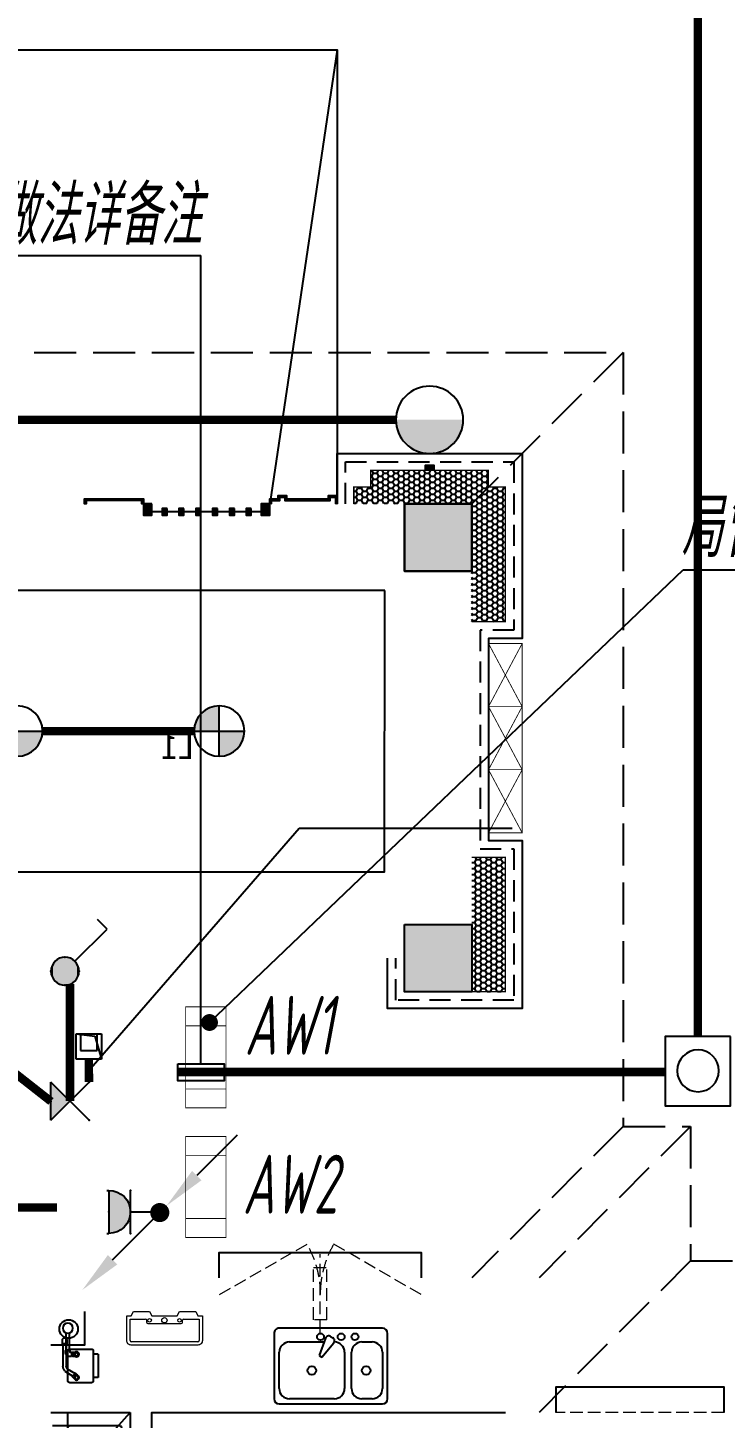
# Model space of a CAD drawing. Extents: x 3002737 to 4077523, y -995787 to -7267.
# Drawn here: x 3470517 to 3474661, y -890478 to -882213 of the extents above; entities that cross this region are included whole.
import ezdxf
from ezdxf.enums import TextEntityAlignment as Align
from ezdxf.xclip import XClip

# ---------------------------------------------------------------- set-up
doc = ezdxf.new("R2010")
doc.units = 0
doc.header["$LTSCALE"] = 1000
doc.header["$MEASUREMENT"] = 0
doc.header["$XCLIPFRAME"] = 2
for name, pattern in [('DASH', [0.35, 0.25, -0.1]), ('DOTE', [2.42, 2, -0.2, 0.02, -0.2]), ('HIDDEN', [0.375, 0.25, -0.125])]:
    doc.linetypes.add(name, pattern=pattern)
doc.layers.get('0').update_dxf_attribs({"linetype": 'CONTINUOUS'})
for name, color, linetype in [('!!DIM-动力', 7, 'CONTINUOUS'), ('!!电气', 1, 'CONTINUOUS'), ('A-EQPM-MECH', 191, 'CONTINUOUS'), ('A-标注', 1, 'CONTINUOUS'), ('AH-FURNITURE', 1, 'CONTINUOUS'), ('DIM-照明', 7, 'CONTINUOUS'), ('E-天花灯具', 92, 'CONTINUOUS'), ('E-天花辅助2', 54, 'CONTINUOUS'), ('EQUIP-插座', 3, 'CONTINUOUS'), ('EQUIP-照明', 3, 'CONTINUOUS'), ('IP-bath&kitchen-JOHNSON', 4, 'CONTINUOUS'), ('LVTRY', 252, 'CONTINUOUS'), ('LWIRE', 4, 'CONTINUOUS'), ('TEL_TEXT', 7, 'CONTINUOUS'), ('VPIPE-中水', 122, 'CONTINUOUS'), ('WIRE-动力', 7, 'CONTINUOUS'), ('WIRE-照明', 2, 'CONTINUOUS'), ('卫生间', 6, 'CONTINUOUS'), ('建筑-排气道', 252, 'CONTINUOUS'), ('看线', 185, 'CONTINUOUS'), ('立面', 73, 'CONTINUOUS'), ('立面-看线', 251, 'CONTINUOUS'), ('设备', 253, 'CONTINUOUS'), ('铝合金', 144, 'CONTINUOUS')]:
    doc.layers.add(name, color=color, linetype=linetype)
for name, color, linetype, lineweight in [('DOTE', 19, 'DOTE', 9), ('PUB_HATCH', 8, 'CONTINUOUS', 9), ('WINDOW', 146, 'CONTINUOUS', 20), ('平面-看线', 252, 'CONTINUOUS', 15), ('平面-空调室内机', 176, 'CONTINUOUS', 9), ('平面-空调预留孔', 252, 'CONTINUOUS', 15), ('立面-洞口示意', 252, 'CONTINUOUS', 13)]:
    doc.layers.add(name, color=color, linetype=linetype, lineweight=lineweight)
doc.styles.add('_TEL_DIM', font='SIMPLEX', dxfattribs={"width": 0.8, "height": 3.5, "bigfont": 'HZTXT'})
doc.styles.add('DIM_FONT', font='SIMPLEX', dxfattribs={"width": 0.7, "bigfont": 'GBCBIG'})
doc.styles.add('HZTXT', font='gbeitc.shx', dxfattribs={"width": 0.8, "height": 400, "bigfont": 'hztxt.shx'})
doc.styles.get("Standard").update_dxf_attribs({"font": 'gbenor.shx', "bigfont": 'gbcbig.shx'})
doc.styles.add('黑体', font='simhei.ttf')
doc.linetypes.add('LED', pattern='A,0.5,-0.2,["LED",Standard,S=0.2,R=0,X=-0.2,Y=-0.1],-0.2', length=0.9)

# ---------------------------------------------------------------- blocks, each defined once
blk = doc.blocks.new('A$C74D73064')
at = {"layer": 'DOTE', "color": 252}
blk.add_line((105680, 54519.3), (105680, 8148.9), dxfattribs=at)
blk = doc.blocks.new('A$C7B1F0EBE')
at = {"color": 252}
ref = blk.add_blockref('A$C74D73064', (-53513, -33807.7), dxfattribs=at)
XClip(ref).set_block_clipping_path([(63315.4263309771, 50772.2529092039), (117315.4131985184, 70272.2529080271)])
blk = doc.blocks.new('A$C148B7D8E')
at = {"layer": '卫生间', "color": 252, "linetype": 'DASH'}
for p, q in [((7700, 15400), (8600, 14500)), ((7300, 10800), (8200, 9900)), ((7700, 10800), (8600, 9900)), ((7300, 10000), (8200, 9100))]:
    blk.add_line(p, q, dxfattribs=at)
blk.add_lwpolyline([(16100, 14000), (16100, 15400), (7700, 15400), (7700, 10800), (7300, 10800), (7300, 10000), (900, 10000), (900, 9000), (-900, 9000), (-900, -900), (1750, -900), (1750, -2100), (23450, -2100), (23450, -900), (25100, -900)], dxfattribs=at)
blk = doc.blocks.new('rtyg7uyhg')
at = {"layer": 'LVTRY'}
for p, q in [((193590.3, 45458.1), (193590.3, 45069.5)), ((194234.6, 45488.8), (193621, 45488.8)), ((194265.3, 45069.5), (194265.3, 45458.1)), ((193682.3, 45407), (193887.8, 45407)), ((193896.4, 45429.9), (193857.6, 45326.3)), ((193875.3, 45316), (193945.6, 45401.5)), ((193925.8, 45440.4), (193940.1, 45432.2)), ((194111.9, 45407), (194173.3, 45407)), ((193621, 45130.8), (193621, 45345.6)), ((193857.6, 45326.3), (193875.3, 45316)), ((194009.6, 45345.6), (194009.6, 45130.8)), ((194050.5, 45130.8), (194050.5, 45345.6)), ((194234.6, 45345.6), (194234.6, 45130.8)), ((193948.3, 45069.5), (193682.3, 45069.5)), ((194173.3, 45069.5), (194111.9, 45069.5)), ((193621, 45038.8), (194234.6, 45038.8))]:
    blk.add_line(p, q, dxfattribs=at)
for centre, radius in [((193866.4, 45437.7), 20.5), ((193989.2, 45437.7), 20.5), ((194071, 45437.7), 20.5), ((193815.3, 45238.2), 25.6), ((194137.5, 45238.2), 25.6)]:
    blk.add_circle(centre, radius, dxfattribs=at)
for centre, radius, start, end in [((193621, 45458.1), 30.7, 89.99999, 179.99999), ((194234.6, 45458.1), 30.7, 359.99999, 89.99999), ((193682.3, 45345.6), 61.4, 89.99999, 179.99999), ((193915.6, 45422.7), 20.5, 59.99999, 159.46231), ((193929.8, 45414.5), 20.5, 320.53767, 59.99999), ((193948.3, 45345.6), 61.4, 359.99999, 89.99999), ((194111.9, 45345.6), 61.4, 89.99999, 179.99999), ((194173.3, 45345.6), 61.4, 359.99999, 89.99999), ((193682.3, 45130.8), 61.4, 179.99999, 269.99999), ((193948.3, 45130.8), 61.4, 269.99999, 359.99999), ((194111.9, 45130.8), 61.4, 179.99999, 269.99999), ((194173.3, 45130.8), 61.4, 269.99999, 359.99999), ((193621, 45069.5), 30.7, 179.99999, 269.99999), ((194234.6, 45069.5), 30.7, 269.99999, 359.99999)]:
    blk.add_arc(centre, radius, start, end, dxfattribs=at)
at = {"layer": 'LVTRY', "style": 'DIM_FONT', "width": 0.8, "flags": 9}
for tag in ['YSIZE', 'XSIZE']:
    blk.add_attdef(tag, (193927.8, 45487.8), '', height=0.5, rotation=89.99999, dxfattribs=at)
blk = doc.blocks.new('A$C60D053AF')
at = {"layer": 'AH-FURNITURE', "color": 8}
for p, q in [((192.5, -71), (327.6, -71)), ((232.5, -90), (128.3, -90)), ((232.5, -110), (128.3, -110)), ((192.5, -91), (327.6, -91)), ((245, -129.5), (245, -122.5)), ((265, -129.5), (265, -122.5)), ((341.7, -96.9), (370, -143.2)), ((355.9, -82.7), (384.2, -129)), ((255, -281), (255, -251)), ((255, -281), (393, -281)), ((393, -281), (393, -251))]:
    blk.add_line(p, q, dxfattribs=at)
for points in [[(170, -68, 1), (170, -94), (192.5, -94), (192.5, -68)], [(234, -251), (414, -251, 0.414214), (424, -241), (424, -111, 0.414214), (414, -101), (234, -101, 0.414214), (224, -111), (224, -241, 0.414214)], [(268, -122.5), (268, -107, 0.414214), (248, -87), (232.5, -87), (232.5, -113), (242, -113), (242, -122.5)], [(242, -152, 1), (268, -152), (268, -129.5), (242, -129.5)], [(383.8, -161.2, 1), (402.2, -142.8), (386.3, -126.9), (367.9, -145.3)]]:
    blk.add_lwpolyline(points, format="xyb", close=True, dxfattribs=at)
for centre, radius in [((100, -100), 30), ((255, -152), 15), ((255, -152), 10), ((393, -152), 15), ((393, -152), 10)]:
    blk.add_circle(centre, radius, dxfattribs=at)
for radius in [40, 20]:
    blk.add_arc((327.6, -111), radius, 45, 90, dxfattribs=at)
blk = doc.blocks.new('A-Kitchen-7')
at = {"layer": 'LVTRY'}
for p, q in [((-519, 780), (-7, 834)), ((-7, 834), (-4, 811)), ((-515, 756), (-519, 780)), ((-4, 811), (-515, 756)), ((515, 756), (-515, 756)), ((-515, 756), (-515, 40)), ((-486, 761), (-485, 756)), ((-29, 767), (-112, 756)), ((-29, 767), (-35, 806)), ((515, 780), (0, 780)), ((0, 756), (0, 780)), ((515, 756), (515, 780)), ((515, 40), (515, 756)), ((-515, 40), (515, 40))]:
    blk.add_line(p, q, dxfattribs=at)
blk.add_lwpolyline([(-469, 40), (-469, 0), (469, 0), (469, 40)], close=True, dxfattribs=at)
blk = doc.blocks.new('FRSDFDGDGDRGDR')
at = {"layer": '平面-空调预留孔', "color": 252}
for p, q in [((699612.3, 775044), (699612.3, 775441.2)), ((699618.9, 775447.8), (699746.3, 775447.8)), ((699746.3, 775447.8), (699746.3, 775355.4)), ((699719.9, 775342.2), (699719.9, 775143)), ((699726.5, 775348.8), (699739.7, 775348.8)), ((699726.5, 775136.4), (699739.7, 775136.4)), ((699746.3, 775129.8), (699746.3, 775037.4)), ((699746.3, 775037.4), (699618.9, 775037.4))]:
    blk.add_line(p, q, dxfattribs=at)
blk.add_lwpolyline([(699766.1, 775166.7), (699792.5, 775153.5), (699792.5, 775057.2), (699766.1, 775044), (699766.1, 775017.6), (699618.9, 775017.6, -0.414214), (699592.5, 775044), (699592.5, 775441.2, -0.414214), (699618.9, 775467.6), (699766.1, 775467.6), (699766.1, 775441.2), (699792.5, 775428), (699792.5, 775331.6), (699766.1, 775318.4)], format="xyb", close=True, dxfattribs=at)
for centre, radius in [((699739.7, 775331.6), 10.6), ((699739.7, 775243.2), 15.8), ((699739.7, 775153.5), 10.6)]:
    blk.add_circle(centre, radius, dxfattribs=at)
for centre, start, end in [((699618.9, 775441.2), 90, 180), ((699726.5, 775342.2), 90, 180), ((699739.7, 775355.4), 270, 360), ((699726.5, 775143), 180, 270), ((699739.7, 775129.8), 0, 90), ((699618.9, 775044), 180, 270)]:
    blk.add_arc(centre, 6.6, start, end, dxfattribs=at)
blk = doc.blocks.new('*U153')
h = blk.add_hatch(color=5)
h.set_gradient(color1=(0, 0, 255), rotation=180, tint=1)
h.paths.add_polyline_path([(0, 0), (-6.35, -6.35), (-6.35, -2.159), (-15, -2.159), (-15, 2.159), (-6.35, 2.159), (-6.35, 6.35)])
at = {"color": 0, "linetype": 'Continuous'}
blk.add_lwpolyline([(0, 0), (-6.35, -6.35), (-6.35, -2.159), (-15, -2.159), (-15, 2.159), (-6.35, 2.159), (-6.35, 6.35)], close=True, dxfattribs=at)
blk = doc.blocks.new('GDGDRGDRGRD')
at = {"layer": 'PUB_HATCH'}
blk.add_hatch(color=252, dxfattribs=at).paths.add_polyline_path([(430319.8, 370173.6), (430319.8, 370443.6), (430179.8, 370443.6), (430179.8, 370428.6), (430284.8, 370428.6), (430304.8, 370408.6), (430304.8, 370208.6), (430284.8, 370188.6), (429964.8, 370188.6), (429944.8, 370208.6), (429944.8, 370408.6), (429964.8, 370428.6), (430069.8, 370428.6), (430069.8, 370443.6), (429929.8, 370443.6), (429929.8, 370173.6)])
at = {"layer": 'LVTRY', "color": 251}
for p, q in [((430080.5, 371515.4), (429864.6, 371758.3)), ((430334.8, 371758.3), (429864.6, 371758.3)), ((429864.6, 371758.3), (429864.6, 370858.3)), ((430234.8, 370858.3), (430234.8, 371758.3)), ((430334.8, 371515.4), (430080.5, 371515.4)), ((430080.5, 371515.4), (430080.5, 371100.3)), ((429864.6, 370858.3), (430080.5, 371100.3)), ((430080.5, 371100.3), (430334.8, 371100.3)), ((429864.6, 370858.3), (430334.8, 370858.3))]:
    blk.add_line(p, q, dxfattribs=at)
at = {"layer": 'LVTRY'}
for p, q in [((429924.8, 371678.3), (430324.8, 371678.3)), ((429914.8, 370948.3), (429914.8, 371668.3)), ((429994.8, 371628.3), (429994.8, 371418.3)), ((429999.8, 371628.3), (429999.8, 371418.3)), ((430289.8, 371638.3), (430004.8, 371638.3)), ((430289.8, 371633.3), (430004.8, 371633.3)), ((430045.1, 371658.3), (430045.1, 371568.3)), ((430049.6, 371658.3), (430045.1, 371658.3)), ((430049.6, 371568.3), (430049.6, 371658.3)), ((430194.8, 371418.3), (430194.8, 371628.3)), ((430199.8, 371418.3), (430199.8, 371628.3)), ((430234.8, 371668.3), (430234.8, 370948.3)), ((429974.8, 371525.6), (430102.3, 371525.6)), ((429974.8, 371521.1), (429974.8, 371525.6)), ((430102.3, 371521.1), (429974.8, 371521.1)), ((430045.1, 371568.3), (430049.6, 371568.3)), ((430219.8, 371525.6), (430092.3, 371525.6)), ((430092.3, 371525.6), (430092.3, 371521.1)), ((430092.3, 371521.1), (430219.8, 371521.1)), ((430102.3, 371525.6), (430102.3, 371521.1)), ((430219.8, 371521.1), (430219.8, 371525.6)), ((430234.8, 371100.3), (430234.8, 371515.4)), ((430045.1, 371388.3), (430045.1, 371478.3)), ((430045.1, 371478.3), (430049.6, 371478.3)), ((430049.6, 371478.3), (430049.6, 371388.3)), ((429935.4, 371358.3), (429974.2, 371358.3)), ((429954.8, 371338.9), (429954.8, 371377.7)), ((430004.8, 371413.3), (430289.8, 371413.3)), ((430004.8, 371408.3), (430289.8, 371408.3)), ((430049.6, 371388.3), (430045.1, 371388.3)), ((429954.8, 371238.9), (429954.8, 371277.7)), ((429935.4, 371258.3), (429974.2, 371258.3)), ((429994.8, 370988.3), (429994.8, 371198.3)), ((429999.8, 370988.3), (429999.8, 371198.3)), ((430004.8, 371208.3), (430289.8, 371208.3)), ((430004.8, 371203.3), (430289.8, 371203.3)), ((430045.1, 371228.3), (430045.1, 371138.3)), ((430049.6, 371228.3), (430045.1, 371228.3)), ((430049.6, 371138.3), (430049.6, 371228.3)), ((430194.8, 371198.3), (430194.8, 370988.3)), ((430199.8, 371198.3), (430199.8, 370988.3)), ((430045.1, 371138.3), (430049.6, 371138.3)), ((430102.3, 371095.6), (429974.8, 371095.6)), ((429974.8, 371095.6), (429974.8, 371091.1)), ((429974.8, 371091.1), (430102.3, 371091.1)), ((430045.1, 370958.3), (430045.1, 371048.3)), ((430045.1, 371048.3), (430049.6, 371048.3)), ((430049.6, 371048.3), (430049.6, 370958.3)), ((430092.3, 371091.1), (430092.3, 371095.6)), ((430092.3, 371095.6), (430219.8, 371095.6)), ((430219.8, 371091.1), (430092.3, 371091.1)), ((430102.3, 371091.1), (430102.3, 371095.6)), ((430219.8, 371095.6), (430219.8, 371091.1)), ((430324.8, 370938.3), (429924.8, 370938.3)), ((430289.8, 370983.3), (430004.8, 370983.3)), ((430289.8, 370978.3), (430004.8, 370978.3)), ((430049.6, 370958.3), (430045.1, 370958.3))]:
    blk.add_line(p, q, dxfattribs=at)
at = {"layer": 'LVTRY', "color": 252}
for p, q in [((430069.8, 370428.6), (430069.8, 370443.6)), ((430179.8, 370428.6), (430179.8, 370443.6))]:
    blk.add_line(p, q, dxfattribs=at)
at = {"layer": 'LVTRY'}
blk.add_lwpolyline([(429608.8, 370758.3), (429734.8, 370758.3), (429734.8, 371758.3), (427634.8, 371758.3)], dxfattribs=at)
at = {"layer": 'LVTRY', "color": 252}
for points in [[(430334.8, 370158.6), (429914.8, 370158.6), (429914.8, 370458.6), (430334.8, 370458.6)], [(430319.8, 370173.6), (429929.8, 370173.6), (429929.8, 370443.6), (430319.8, 370443.6)], [(429964.8, 370428.6), (430284.8, 370428.6), (430304.8, 370408.6), (430304.8, 370208.6), (430284.8, 370188.6), (429964.8, 370188.6), (429944.8, 370208.6), (429944.8, 370408.6), (429964.8, 370428.6)]]:
    blk.add_lwpolyline(points, close=True, dxfattribs=at)
at = {"layer": 'LVTRY'}
for centre, radius in [((430147.3, 371523.3), 29.7), ((430147.3, 371523.3), 11.7), ((429954.8, 371358.3), 17), ((429954.8, 371258.3), 17), ((430147.3, 371093.3), 29.7), ((430147.3, 371093.3), 11.7)]:
    blk.add_circle(centre, radius, dxfattribs=at)
for centre, radius, start, end in [((429924.8, 371668.3), 10, 90, 180), ((430224.8, 371668.3), 10, 0, 90), ((430004.8, 371628.3), 10, 90, 180), ((430004.8, 371628.3), 5, 90, 180), ((430189.8, 371628.3), 10, 0, 90), ((430189.8, 371628.3), 5, 0, 90), ((430047.3, 371523.3), 56.7, 2.27424, 87.72576), ((430047.3, 371523.3), 52.2, 2.47041, 87.52959), ((430047.3, 371523.3), 56.7, 272.27424, 357.72576), ((430047.3, 371523.3), 52.2, 272.47041, 357.52959), ((430147.3, 371523.3), 56.7, 92.27424, 177.72576), ((430147.3, 371523.3), 56.7, 182.27424, 267.72576), ((430147.3, 371523.3), 52.2, 92.47041, 177.52959), ((430147.3, 371523.3), 52.2, 182.47041, 267.52959), ((430004.8, 371418.3), 10, 180, 270), ((430004.8, 371418.3), 5, 180, 270), ((430189.8, 371418.3), 5, 270, 0), ((430189.8, 371418.3), 10, 270, 0), ((430004.8, 371198.3), 10, 90, 180), ((430004.8, 371198.3), 5, 90, 180), ((430189.8, 371198.3), 10, 0, 90), ((430189.8, 371198.3), 5, 0, 90), ((430047.3, 371093.3), 56.7, 2.27424, 87.72576), ((430047.3, 371093.3), 52.2, 2.47041, 87.52959), ((430147.3, 371093.3), 56.7, 92.27424, 177.72576), ((430147.3, 371093.3), 52.2, 92.47041, 177.52959), ((430047.3, 371093.3), 56.7, 272.27424, 357.72576), ((430047.3, 371093.3), 52.2, 272.47041, 357.52959), ((430147.3, 371093.3), 56.7, 182.27424, 267.72576), ((430147.3, 371093.3), 52.2, 182.47041, 267.52959), ((429924.8, 370948.3), 10, 180, 270), ((430004.8, 370988.3), 10, 180, 270), ((430004.8, 370988.3), 5, 180, 270), ((430189.8, 370988.3), 5, 270, 0), ((430189.8, 370988.3), 10, 270, 0), ((430224.8, 370948.3), 10, 270, 0)]:
    blk.add_arc(centre, radius, start, end, dxfattribs=at)
at = {"layer": '立面-洞口示意', "color": 252}
blk.add_lwpolyline([(430334.8, 370158.6), (430071.3, 370252.5), (429914.8, 370458.6)], dxfattribs=at)
at = {"xscale": -1, "rotation": 270}
blk.add_blockref('FRSDFDGDGDRGDR', (-345582.7, -327434.2), dxfattribs=at)
at = {"xscale": -1}
blk.add_blockref('rtyg7uyhg', (622599.6, 326769.5), dxfattribs=at)
at = {"rotation": 270}
blk.add_blockref('A$C60D053AF', (430334.8, 372358.3), dxfattribs=at)
at = {"layer": 'LVTRY', "color": 1, "extrusion": (0, 0, -1), "xscale": -0.7999999999883585, "yscale": 0.7999999999883585, "zscale": -0.7999999999883585}
blk.add_blockref('A-Kitchen-7', (-429196.8, 370158.6), dxfattribs=at)
at = {"layer": '建筑-排气道', "xscale": -5, "yscale": 5, "zscale": 5, "rotation": 90}
blk.add_blockref('*U153', (430134.7, 370490.9), dxfattribs=at)
blk = doc.blocks.new('dongkong')
at = {"layer": '平面-空调预留孔', "color": 8, "linetype": 'HIDDEN', "ltscale": 0.3}
for p, q in [((-603796, 210899.9), (-603796, 210431.5)), ((-603836, 210821), (-603836, 210510.8)), ((-603836, 210821), (-603756, 210821)), ((-603756, 210821), (-603756, 210510.8))]:
    blk.add_line(p, q, dxfattribs=at)
blk.add_lwpolyline([(-603756, 210510.8), (-603836, 210510.8)], dxfattribs=at)
blk = doc.blocks.new('A$C028C60F5')
at = {"color": 252}
blk.add_lwpolyline([(400, 0), (0, 0), (0, -400), (400, -400)], close=True, dxfattribs=at)
at = {"layer": 'PUB_HATCH', "color": 252}
blk.add_solid([(0, -400), (400, -400), (0, 0), (400, 0)], dxfattribs=at)
blk = doc.blocks.new('A$C3EFA6995')
for p in [(9700, 100), (9700, -2400), (15900, -2400)]:
    blk.add_blockref('A$C028C60F5', p)
at = {"xscale": -1}
blk.add_blockref('A$C028C60F5', (16300, 100), dxfattribs=at)
blk = doc.blocks.new('A$C5F341E43')
at = {"layer": '立面'}
h = blk.add_hatch(dxfattribs=at)
h.set_pattern_fill('ANSI31', color=252, scale=2)
h.set_pattern_definition([(45, (-853150.0334, -779765.5013), (-2.24506403, 2.24506403), [])])
h.paths.add_polyline_path([(41274.7, 15800), (41224.7, 15800), (41224.7, 15830), (41274.7, 15830)])
h = blk.add_hatch(dxfattribs=at)
h.set_pattern_fill('ANSI31', color=252, scale=2)
h.set_pattern_definition([(45, (-853350.0334, -780835.0008), (-2.24506403, 2.24506403), [])])
edge = h.paths.add_edge_path()
edge.add_line((39550, 15600), (39540, 15600))
edge.add_line((39540, 15600), (39540, 15620))
edge.add_line((39540, 15620), (39210, 15620))
edge.add_line((39210, 15620), (39210, 15600.1))
edge.add_line((39210, 15600.1), (39200, 15600))
edge.add_line((39200, 15600), (39200, 15630))
edge.add_line((39200, 15630), (39550, 15630))
edge.add_line((39550, 15630), (39550, 15600))
h = blk.add_hatch(dxfattribs=at)
h.set_pattern_fill('ANSI31', color=252, scale=2)
h.set_pattern_definition([(45, (-665142.2845, -939480.3315), (-2.24506403, 2.24506403), [])])
h.paths.add_polyline_path([(40699.8, 15600.1), (40300, 15600.1), (40300, 15630.1), (40350, 15630.1), (40350, 15650.2), (40400, 15650.2), (40400, 15630.2), (40649.9, 15630), (40650, 15650.2), (40699.8, 15650.2)])
h.paths.add_polyline_path([(40689.8, 15600.1), (40310, 15600.1), (40310, 15620.1), (40360, 15620.1), (40360, 15640.2), (40390, 15640.2), (40390, 15620.2), (40659.8, 15620), (40660, 15640.2), (40689.8, 15640.2)])
h = blk.add_hatch(dxfattribs=at)
h.set_pattern_fill('ANSI31', color=252, scale=2)
h.set_pattern_definition([(45, (-664502.517, -939480.51), (-2.24506403, 2.24506403), [])])
h.paths.add_polyline_path([(39600, 15600), (39550, 15600), (39550, 15533.3), (39600, 15533.3)])
h = blk.add_hatch(dxfattribs=at)
h.set_pattern_fill('ANSI31', color=252, scale=2)
h.set_pattern_definition([(45, (-664592.5196, -939480.519), (-2.24506403, 2.24506403), [])])
h.paths.add_polyline_path([(39690, 15573), (39660, 15573), (39660, 15533.3), (39690, 15533.3)])
h = blk.add_hatch(dxfattribs=at)
h.set_pattern_fill('ANSI31', color=252, scale=2)
h.set_pattern_definition([(45, (-664692.5196, -939480.518), (-2.24506403, 2.24506403), [])])
h.paths.add_polyline_path([(39790, 15573), (39760, 15573), (39760, 15533.3), (39790, 15533.3)])
h = blk.add_hatch(dxfattribs=at)
h.set_pattern_fill('ANSI31', color=252, scale=2)
h.set_pattern_definition([(45, (-664792.5196, -939480.517), (-2.24506403, 2.24506403), [])])
h.paths.add_polyline_path([(39890, 15573), (39860, 15573), (39860, 15533.3), (39890, 15533.3)])
h = blk.add_hatch(dxfattribs=at)
h.set_pattern_fill('ANSI31', color=252, scale=2)
h.set_pattern_definition([(45, (-664892.5196, -939480.5162), (-2.24506403, 2.24506403), [])])
h.paths.add_polyline_path([(39990, 15573), (39960, 15573), (39960, 15533.3), (39990, 15533.3)])
h = blk.add_hatch(dxfattribs=at)
h.set_pattern_fill('ANSI31', color=252, scale=2)
h.set_pattern_definition([(45, (-664992.5196, -939480.5153), (-2.24506403, 2.24506403), [])])
h.paths.add_polyline_path([(40090, 15573), (40060, 15573), (40060, 15533.3), (40090, 15533.3)])
h = blk.add_hatch(dxfattribs=at)
h.set_pattern_fill('ANSI31', color=252, scale=2)
h.set_pattern_definition([(45, (-665092.5196, -939480.5144), (-2.24506403, 2.24506403), [])])
h.paths.add_polyline_path([(40190, 15573), (40160, 15573), (40160, 15533.3), (40190, 15533.3)])
h = blk.add_hatch(dxfattribs=at)
h.set_pattern_fill('ANSI31', color=252, scale=2)
h.set_pattern_definition([(45, (-665202.5203, -939480.5138), (-2.24506403, 2.24506403), [])])
h.paths.add_polyline_path([(40300, 15600), (40250, 15600), (40250, 15533.3), (40300, 15533.3)])
at = {"layer": '立面-看线'}
h = blk.add_hatch(dxfattribs=at)
h.set_pattern_fill('HONEY', color=252, scale=13)
h.set_pattern_definition([(0, (-420517.216, -516416.725), (30.95625, 17.872595), [20.6375, -41.275]), (120, (-420517.216, -516416.725), (-30.9562463, 17.8726014), [20.6375, -41.275]), (60, (-420517.216, -516416.725), (3.7e-06, 35.7451964), [-41.275, 20.6375])])
h.paths.add_polyline_path([(40899.7, 15700), (40899.7, 15800), (41599.7, 15800), (41599.7, 15700), (41699.7, 15700), (41699.7, 14900), (41500, 14900), (41500, 15600), (40800.6, 15600), (40800.6, 15700)])
h = blk.add_hatch(dxfattribs=at)
h.set_pattern_fill('HONEY', color=252, scale=13)
h.set_pattern_definition([(0, (-420616.579, -519516.725), (30.95625, 17.872595), [20.6375, -41.275]), (120, (-420616.579, -519516.725), (-30.9562463, 17.8726014), [20.6375, -41.275]), (60, (-420616.579, -519516.725), (3.7e-06, 35.7451964), [-41.275, 20.6375])])
h.paths.add_polyline_path([(41500, 12900), (41500, 12900), (41500, 13500), (41699.4, 13500), (41699.4, 12700), (41500, 12700)])
at = {"color": 252, "const_width": 8}
for points in [[(41500, 14900), (41699.7, 14900), (41699.7, 15700), (41599.7, 15700), (41599.7, 15800), (41309.7, 15800), (41309.7, 15800), (41189.7, 15800), (41189.7, 15800), (40899.7, 15800), (40899.7, 15700), (40799.7, 15700), (40799.7, 15600)], [(41500, 13500), (41700, 13500), (41700, 12700), (41100, 12700), (41100, 12900)]]:
    blk.add_lwpolyline(points, dxfattribs=at)
at = {"layer": 'A-EQPM-MECH', "color": 252}
for points in [[(35700.3, 15600), (35700.3, 18300), (40700.2, 18300), (40700.2, 15600)], [(40700, 18300), (40300, 15600)]]:
    blk.add_lwpolyline(points, dxfattribs=at)
at = {"layer": 'IP-bath&kitchen-JOHNSON', "color": 252}
blk.add_lwpolyline([(39200, 10800), (39200, 10600), (39000, 10600)], dxfattribs=at)
at = {"layer": 'VPIPE-中水', "color": 252, "linetype": 'Continuous'}
blk.add_circle((39105.2, 10695), 55, dxfattribs=at)
at = {"layer": 'WINDOW', "color": 252, "linetype": 'DASH', "ltscale": 0.3}
for points in [[(40001.9, 10900), (40521.5, 11200, -0.131652), (40601.9, 10900)], [(41200, 10900), (40680.4, 11200, 0.131652), (40600, 10900)]]:
    blk.add_lwpolyline(points, format="xyb", dxfattribs=at)
at = {"layer": '平面-看线', "color": 252, "linetype": 'DASH', "ltscale": 0.3}
blk.add_lwpolyline([(43000, 10200), (42000, 10200)], dxfattribs=at)
at = {"layer": '看线', "color": 252}
blk.add_lwpolyline([(40699.7, 15600), (40699.7, 15900), (41799.7, 15900), (41799.7, 14800), (41600, 14800), (41600, 13600), (41800, 13600), (41800, 12600), (41000, 12600), (41000, 12900)], dxfattribs=at)
at = {"layer": '看线', "color": 252, "linetype": 'HIDDEN', "ltscale": 0.5}
blk.add_lwpolyline([(40749.7, 15600), (40749.7, 15850), (41749.7, 15850), (41749.7, 14850), (41550, 14850), (41550, 13550), (41750, 13550), (41750, 12650), (41050, 12650), (41050, 12900)], dxfattribs=at)
at = {"layer": '看线', "color": 252, "ltscale": 0.5}
for points in [[(40000, 11000), (40000, 11150), (41200, 11150), (41200, 11000)], [(43000, 10200), (43000, 10350), (42000, 10350), (42000, 10200)]]:
    blk.add_lwpolyline(points, dxfattribs=at)
at = {"layer": '立面', "color": 252}
for p, q in [((40090, 15573), (40060, 15573)), ((40060, 15573), (40060, 15533.3)), ((40090, 15533.3), (40090, 15573)), ((40060, 15533.3), (40090, 15533.3))]:
    blk.add_line(p, q, dxfattribs=at)
for points in [[(41274.7, 15800), (41224.7, 15800), (41224.7, 15830), (41274.7, 15830)], [(39600, 15600), (39550, 15600), (39550, 15533.3), (39600, 15533.3)], [(39690, 15573), (39660, 15573), (39660, 15533.3), (39690, 15533.3)], [(39790, 15573), (39760, 15573), (39760, 15533.3), (39790, 15533.3)], [(39890, 15573), (39860, 15573), (39860, 15533.3), (39890, 15533.3)], [(39990, 15573), (39960, 15573), (39960, 15533.3), (39990, 15533.3)], [(40300, 15600), (40250, 15600), (40250, 15533.3), (40300, 15533.3)]]:
    blk.add_lwpolyline(points, close=True, dxfattribs=at)
blk.add_lwpolyline([(39550, 15600), (39540, 15600), (39540, 15620), (39210, 15620), (39210, 15600.1), (39200, 15600), (39200, 15630), (39550, 15630), (39550, 15600)], dxfattribs=at)
at = {"layer": '设备', "color": 252, "const_width": 5}
for points in [[(41600, 14395), (41600, 14770), (41800, 14770), (41800, 14395)], [(41600, 14020), (41600, 14395), (41800, 14395), (41800, 14020)], [(41600, 13645), (41600, 14020), (41800, 14020), (41800, 13645)]]:
    blk.add_lwpolyline(points, close=True, dxfattribs=at)
for points in [[(41600, 14770), (41800, 14395)], [(41800, 14770), (41600, 14395)], [(41600, 14395), (41800, 14020)], [(41800, 14395), (41600, 14020)], [(41600, 14020), (41800, 13645)], [(41800, 14020), (41600, 13645)]]:
    blk.add_lwpolyline(points, dxfattribs=at)
at = {"layer": '铝合金', "color": 252}
for p, q in [((39660, 15553.2), (39600, 15553.2)), ((39760, 15553.2), (39690, 15553.2)), ((39860, 15553.2), (39790, 15553.2)), ((39960, 15553.2), (39890, 15553.2)), ((40060, 15553.2), (39990, 15553.2)), ((40160, 15553.2), (40090, 15553.2)), ((40250, 15553.2), (40190, 15553.2))]:
    blk.add_line(p, q, dxfattribs=at)
for points in [[(41274.7, 15800), (41224.7, 15800), (41224.7, 15830), (41274.7, 15830)], [(39600, 15600), (39550, 15600), (39550, 15533.3), (39600, 15533.3)], [(39690, 15573), (39660, 15573), (39660, 15533.3), (39690, 15533.3)], [(39790, 15573), (39760, 15573), (39760, 15533.3), (39790, 15533.3)], [(39890, 15573), (39860, 15573), (39860, 15533.3), (39890, 15533.3)], [(39990, 15573), (39960, 15573), (39960, 15533.3), (39990, 15533.3)], [(40090, 15573), (40060, 15573), (40060, 15533.3), (40090, 15533.3)], [(40190, 15573), (40160, 15573), (40160, 15533.3), (40190, 15533.3)], [(40300, 15600), (40250, 15600), (40250, 15533.3), (40300, 15533.3)]]:
    blk.add_lwpolyline(points, close=True, dxfattribs=at)
for points in [[(39550, 15600), (39540, 15600), (39540, 15620), (39210, 15620), (39210, 15600.1), (39200, 15600), (39200, 15630), (39550, 15630), (39550, 15600)], [(40300, 15600.1), (40300, 15630.1), (40350, 15630.1), (40350, 15650.2), (40400, 15650.2), (40400, 15630.2), (40649.9, 15630), (40650, 15650.2), (40699.8, 15650.2), (40699.8, 15600.1)], [(40310, 15600.1), (40310, 15620.1), (40360, 15620.1), (40360, 15640.2), (40390, 15640.2), (40390, 15620.2), (40659.8, 15620), (40660, 15640.2), (40689.8, 15640.2), (40689.8, 15600.1)]]:
    blk.add_lwpolyline(points, dxfattribs=at)
at = {"color": 252, "xscale": -1}
for name, p in [('A$C148B7D8E', (50100, 1100)), ('A$C3EFA6995', (51200, 15500)), ('GDGDRGDRGRD', (469334.8, -361558.3))]:
    blk.add_blockref(name, p, dxfattribs=at)
at = {"color": 252}
blk.add_blockref('A$C028C60F5', (41100, 15600), dxfattribs=at)
at = {"layer": '平面-空调室内机', "color": 252, "ltscale": 0.3, "rotation": 180}
blk.add_blockref('dongkong', (-563196, 221570.8), dxfattribs=at)
blk = doc.blocks.new('dfgdsgsdg')
at = {"layer": '!!DIM-动力'}
blk.add_lwpolyline([(1783912.6, 547079.1), (1784299.9, 547079.1), (1784299.9, 546667.8), (1783912.6, 546667.8)], close=True, dxfattribs=at)
blk.add_circle((1784105.1, 546875.3), 124.2, dxfattribs=at)
blk = doc.blocks.new('$equip$00001151')
blk.add_circle((0, 0.5), 0.5)
for points in [[(0.433, 0.25), (-0.433, 0.25), (0.5, 0.5), (-0.5, 0.5)], [(0.25, 0.067), (-0.25, 0.067), (0.433, 0.25), (-0.433, 0.25)], [(0, 0), (0, 0), (0.25, 0.067), (-0.25, 0.067)]]:
    blk.add_solid(points)
at = {"flags": 9}
blk.add_attdef('A', (0, 0), '', height=0.00002, dxfattribs=at)
blk = doc.blocks.new('$equip$00001154')
for p, q in [((0, 0.283), (0, -0.283)), ((0, 0.283), (0.566, -0.283)), ((0.566, 0.283), (0, -0.283))]:
    blk.add_line(p, q)
for p in [(0.566, 0.283), (0, 0.004), (0.283, 0), (0.566, -0.283)]:
    blk.add_point(p)
blk.add_solid([(0, -0.283), (0.283, 0), (0, 0.283)])
at = {"layer": 'TEL_TEXT', "style": '_TEL_DIM', "flags": 1}
blk.add_attdef('A', text='', height=0.00002, dxfattribs=at).set_placement((0, 0), align=Align.MIDDLE_CENTER)
blk = doc.blocks.new('$equip$00001237')
for p, q in [((-0.5, 1.05), (-0.5, 1)), ((-0.5, 1), (0.5, 1)), ((0.5, 1.05), (0.5, 1)), ((0.5, 0.5), (-0.5, 0.5)), ((0, 0.5), (0, 0))]:
    blk.add_line(p, q)
blk.add_arc((0, 1), 0.5, 180, 0)
for p in [(0, 1), (-0.5, 0.5), (0.5, 0.5), (0, 0)]:
    blk.add_point(p)
for points in [[(0.433, 0.75), (-0.433, 0.75), (0.5, 1), (-0.5, 1)], [(0.25, 0.567), (-0.25, 0.567), (0.433, 0.75), (-0.433, 0.75)], [(0, 0.5), (0, 0.5), (0.25, 0.567), (-0.25, 0.567)]]:
    blk.add_solid(points)
at = {"flags": 9}
blk.add_attdef('A', (0, 0), '', height=0.00002, dxfattribs=at)
blk = doc.blocks.new('$equip$00001962')
for p, q in [((0.147, 0.356), (0.625, 0.833)), ((0.625, 0.833), (0.766, 0.692))]:
    blk.add_line(p, q)
blk.add_circle((0, 0.208), 0.208)
for p in [(0, 0.417), (-0.208, 0.208), (0.208, 0.208), (0, 0)]:
    blk.add_point(p)
for points in [[(0, 0.417), (0, 0.417), (-0.104, 0.389), (0.104, 0.389)], [(-0.18, 0.313), (0.18, 0.313), (-0.208, 0.208), (0.208, 0.208)], [(-0.18, 0.104), (0.18, 0.104), (-0.208, 0.208), (0.208, 0.208)], [(-0.104, 0.389), (0.104, 0.389), (-0.18, 0.313), (0.18, 0.313)], [(-0.104, 0.028), (0.104, 0.028), (-0.18, 0.104), (0.18, 0.104)], [(0, 0), (0, 0), (-0.104, 0.028), (0.104, 0.028)]]:
    blk.add_solid(points)
at = {"layer": 'TEL_TEXT', "style": '_TEL_DIM', "flags": 1}
blk.add_attdef('A', text='', height=0.00002, dxfattribs=at).set_placement((0, 0), align=Align.MIDDLE_CENTER)
blk = doc.blocks.new('A$C04F44ECC')
at = {"layer": '!!电气'}
for p, q in [((0, 0), (-300, 0)), ((-300, 0), (-300, -300)), ((-250, -200), (-250, 0)), ((0, 0), (-223, -27)), ((-50, 0), (-50, -200)), ((0, -300), (0, 0)), ((-223, -27), (-300, -300)), ((-300, -300), (0, -300)), ((-50, -200), (-250, -200))]:
    blk.add_line(p, q, dxfattribs=at)
blk = doc.blocks.new('$TelecSys$00000078')
for p, q in [((1.15, 1.15), (0.55, 0.55)), ((0.104, 0.104), (0.104, 0.104)), ((-0.104, -0.104), (-0.104, -0.104))]:
    blk.add_line(p, q)
at = {"const_width": 0.142}
blk.add_lwpolyline([(-0.071, 0, 1), (0.071, 0, 1)], format="xyb", close=True, dxfattribs=at)
blk.add_solid([(0.62, 0.48), (0.48, 0.62), (0.1, 0.1)])
at = {"width": 0.8, "flags": 9}
blk.add_attdef('A', (0, 0), '', height=0.00002, dxfattribs=at)
blk = doc.blocks.new('$TelecSys$00000080')
for p, q in [((-0.7, -0.7), (0, 0)), ((0.104, 0.104), (0.104, 0.104)), ((-0.104, -0.104), (-0.104, -0.104))]:
    blk.add_line(p, q)
at = {"const_width": 0.142}
blk.add_lwpolyline([(0.071, 0, 1), (-0.071, 0, 1)], format="xyb", close=True, dxfattribs=at)
blk.add_solid([(-0.63, -0.77), (-0.77, -0.63), (-1.15, -1.15)])
at = {"width": 0.8, "flags": 9}
blk.add_attdef('A', (0, 0), '', height=0.00002, rotation=180, dxfattribs=at)
blk = doc.blocks.new('A$C341176C1')
at = {"layer": '设备', "color": 3, "const_width": 5}
blk.add_lwpolyline([(-240, -200), (0, -200), (0, -800), (-240, -800)], close=True, dxfattribs=at)
for points in [[(-240, -312.3), (0, -312.3)], [(-240, -687.7), (0, -687.7)]]:
    blk.add_lwpolyline(points, dxfattribs=at)
blk = doc.blocks.new('DFADS')
at = {"layer": 'A-标注'}
h = blk.add_hatch(color=251, dxfattribs=at)
h.paths.add_polyline_path([(3405.6, 358.33), (3411.6, 358.33, 0.414214), (3405.6, 364.33)])
h.paths.add_polyline_path([(3399.6, 358.33, 0.414214), (3405.6, 352.33), (3405.6, 358.33)])
at = {"layer": 'A-标注', "color": 92}
for p, q in [((3405.6, 352.33), (3405.6, 364.33)), ((3411.6, 358.33), (3399.6, 358.33))]:
    blk.add_line(p, q, dxfattribs=at)
blk.add_circle((3405.6, 358.33), 6, dxfattribs=at)
at = {"layer": 'A-标注', "color": 3, "style": '黑体'}
blk.add_text('L1', height=5.76, dxfattribs=at).set_placement((3411.58, 351.7))

msp = doc.modelspace()

# ---------------------------------------------------------------- linework, layer by layer
at = {"layer": '!!电气', "color": 2}
for p in [(3465621.4, -883566.5), (3471545.2, -888370.9)]:
    msp.add_line(p, (3471545.2, -883566.5), dxfattribs=at)
at = {"layer": '!!电气'}
for p, q in [((3471596.4, -888125.9), (3474411, -885435.6)), ((3474411, -885435.6), (3478045.4, -885435.6))]:
    msp.add_line(p, q, dxfattribs=at)
at = {"layer": '!!电气', "color": 2}
msp.add_lwpolyline([(3471407.3, -888370.9), (3471683.1, -888370.9), (3471683.1, -888473.5), (3471407.3, -888473.5)], close=True, dxfattribs=at)
at = {"layer": 'DIM-照明', "color": 4}
for points in [[(3470879.9, -888411.6), (3472128.8, -886969.7)], [(3472128.8, -886969.7), (3473394.7, -886969.7)]]:
    msp.add_lwpolyline(points, dxfattribs=at)
at = {"layer": 'DIM-照明', "const_width": 50}
msp.add_lwpolyline([(3471571.4, -888125.9, 1), (3471621.4, -888125.9, 1)], format="xyb", close=True, dxfattribs=at)
at = {"layer": 'E-天花辅助2', "color": 6, "linetype": 'LED', "ltscale": 0.3}
msp.add_lwpolyline([(3472639, -885558.2), (3467069.9, -885558.2), (3467067.4, -887230.6), (3472636.4, -887230.6)], close=True, dxfattribs=at)
at = {"layer": 'WIRE-动力', "color": 6, "linetype": 'Continuous', "const_width": 50}
for points in [[(3474498.2, -888209.1), (3474498.2, -881951.9)], [(3471407.3, -888420.2), (3474304.5, -888420.2)]]:
    msp.add_lwpolyline(points, dxfattribs=at)
at = {"layer": 'WIRE-动力', "color": 6, "const_width": 50}
msp.add_lwpolyline([(3470690.6, -889225.5), (3470407.5, -889225.5), (3470208.3, -889434.3), (3470208.3, -891221.7)], dxfattribs=at)
at = {"layer": 'WIRE-照明', "linetype": 'Continuous', "const_width": 50}
for points in [[(3472704, -884543.2), (3466995.4, -884543.2)], [(3470767.5, -888593.1), (3470767.5, -887897.6)], [(3470767.5, -888506.5), (3470767.5, -888497.3)]]:
    msp.add_lwpolyline(points, dxfattribs=at)
at = {"layer": 'WIRE-照明', "color": 2, "linetype": 'Continuous', "const_width": 50}
for points in [[(3471504.3, -886393.5), (3470604.3, -886393.5)], [(3469754.3, -887888.2), (3470654.3, -888594.9)], [(3470879.3, -888343.2), (3470880.5, -888480)]]:
    msp.add_lwpolyline(points, dxfattribs=at)

# ---------------------------------------------------------------- block references
at = {"layer": '!!DIM-动力', "xscale": -1, "rotation": 359.9982631100344}
msp.add_blockref('dfgdsgsdg', (5258587.9, -1435342.3), dxfattribs=at)
at = {"layer": '!!电气'}
for name, p in [('A$C7B1F0EBE', (3419851.8, -875986.6)), ('A$C5F341E43', (3431654.3, -900643.2))]:
    msp.add_blockref(name, p, dxfattribs=at)
at = {"xscale": -1, "rotation": 3.027961561485881e-06}
for p in [(3471454.3, -887833), (3471454.3, -888603.6)]:
    msp.add_blockref('A$C341176C1', p, dxfattribs=at)
at = {"xscale": -0.4999999999999996, "yscale": 0.4999999999999999, "zscale": 0.5, "rotation": 3.027961561485881e-06}
msp.add_blockref('A$C04F44ECC', (3470804.3, -888193.2), dxfattribs=at)
at = {"layer": 'E-天花灯具', "xscale": -25.00004798115771, "yscale": 25.0000479811577, "zscale": 25.0000479811577, "rotation": 359.9999994179813}
for p in [(3555594.5, -895351.7), (3556794.5, -895351.7)]:
    msp.add_blockref('DFADS', p, dxfattribs=at)
at = {"layer": 'EQUIP-插座', "color": 2, "xscale": -256, "yscale": 256, "zscale": 256, "rotation": 89.99999995050783}
msp.add_blockref('$equip$00001237', (3471254.3, -889251.6), dxfattribs=at)
at = {"layer": 'EQUIP-照明', "color": 2, "xscale": -400, "yscale": 400, "zscale": 400}
msp.add_blockref('$equip$00001151', (3472904, -884743.2), dxfattribs=at)
at = {"layer": 'EQUIP-照明', "xscale": -400, "yscale": 400, "zscale": 400}
for name, p, rotation in [('$equip$00001962', (3470654.3, -887820.9), 270.0000000097453), ('$equip$00001154', (3470654.3, -888593.2), 180)]:
    msp.add_blockref(name, p, dxfattribs=dict(at, rotation=rotation))
at = {"layer": 'LWIRE', "color": 2, "xscale": 400, "yscale": 400, "zscale": 400}
for name in ['$TelecSys$00000078', '$TelecSys$00000080']:
    msp.add_blockref(name, (3471300.9, -889255.7), dxfattribs=at)

# ---------------------------------------------------------------- texts
at = {"layer": 'DIM-照明', "color": 7, "style": 'HZTXT', "width": 0.7}
msp.add_text('进出线预埋防水套管2SC100+6SC50，具体做法详备注', height=350, dxfattribs=at).set_placement((3465632.5, -883502.1, 1500))
for s, rotation, p in [('局管室外防水型桥架:300x150mm', 360, (3474396.7, -885358.5)), ('AW1', 0, (3471805.6, -888317.1)), ('AW2', 0, (3471793.9, -889262))]:
    msp.add_text(s, height=350, rotation=rotation, dxfattribs=at).set_placement(p)

doc.saveas('drawing.dxf')
